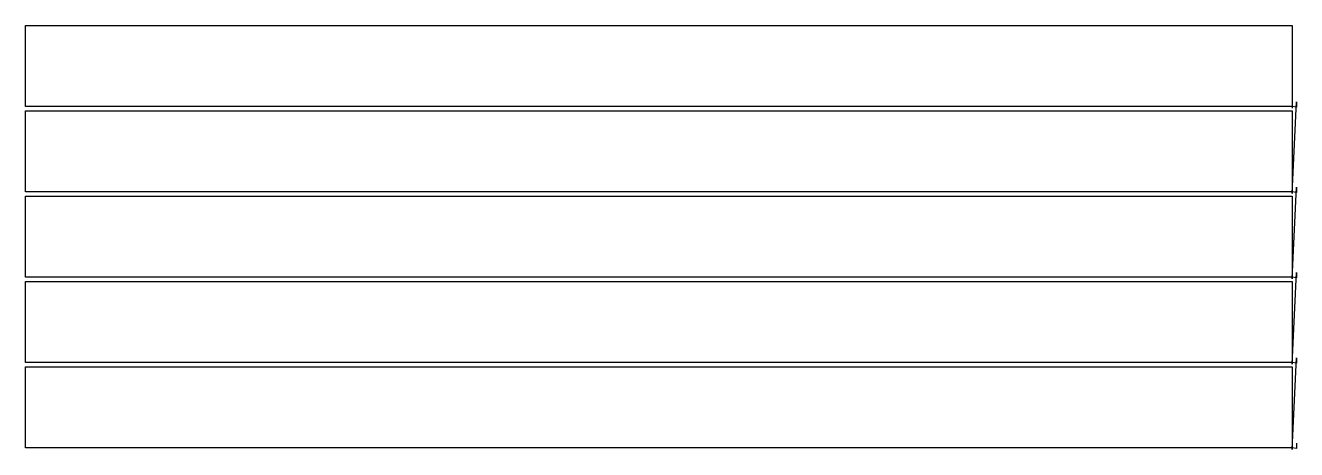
# Model space of a CAD drawing. Header units: metres. Extents: x 20 to 6131, y 12 to 2051.
import ezdxf

# ---------------------------------------------------------------- set-up
doc = ezdxf.new("R2010")
doc.units = ezdxf.units.M

msp = doc.modelspace()

# ---------------------------------------------------------------- linework, layer by layer
at = {"layer": 'TOOL_0'}
for p, q in [((20, 1660.877), (20, 2050.877)), ((20, 2050.877), (6110, 2050.877)), ((6110, 2050.877), (6110, 1660.877)), ((6110, 1660.877), (20, 1660.877)), ((6110, 1242.271), (6131.135, 1682.966)), ((6131.135, 1658.157), (6110, 1660.877)), ((6110, 1660.877), (6110, 1652.458)), ((6131.135, 1682.966), (6131.135, 1658.157)), ((20, 1250.69), (20, 1640.69)), ((20, 1640.69), (6110, 1640.69)), ((6110, 1640.69), (6110, 1250.69)), ((6110, 1250.69), (20, 1250.69)), ((20, 840.502), (20, 1230.502)), ((20, 1230.502), (6110, 1230.502)), ((6110, 832.083), (6131.135, 1272.779)), ((6131.135, 1247.97), (6110, 1250.69)), ((6110, 1250.69), (6110, 1242.271)), ((6110, 1230.502), (6110, 840.502)), ((6131.135, 1272.779), (6131.135, 1247.97)), ((6110, 421.895), (6131.135, 862.591)), ((6131.135, 862.591), (6131.135, 837.782)), ((6110, 840.502), (20, 840.502)), ((20, 430.314), (20, 820.314)), ((20, 820.314), (6110, 820.314)), ((6131.135, 837.782), (6110, 840.502)), ((6110, 840.502), (6110, 832.083)), ((6110, 820.314), (6110, 430.314)), ((6110, 430.314), (20, 430.314)), ((6110, 11.582), (6131.135, 452.404)), ((6131.135, 427.594), (6110, 430.314)), ((6110, 430.314), (6110, 421.895)), ((6131.135, 452.404), (6131.135, 427.594)), ((20, 20.001), (20, 410.001)), ((20, 410.001), (6110, 410.001)), ((6110, 410.001), (6110, 20.001)), ((6110, 20.001), (20, 20.001)), ((6131.135, 17.281), (6110, 20.001)), ((6110, 20.001), (6110, 11.582)), ((6131.135, 42.09), (6131.135, 17.281))]:
    msp.add_line(p, q, dxfattribs=at)

doc.saveas('drawing.dxf')
